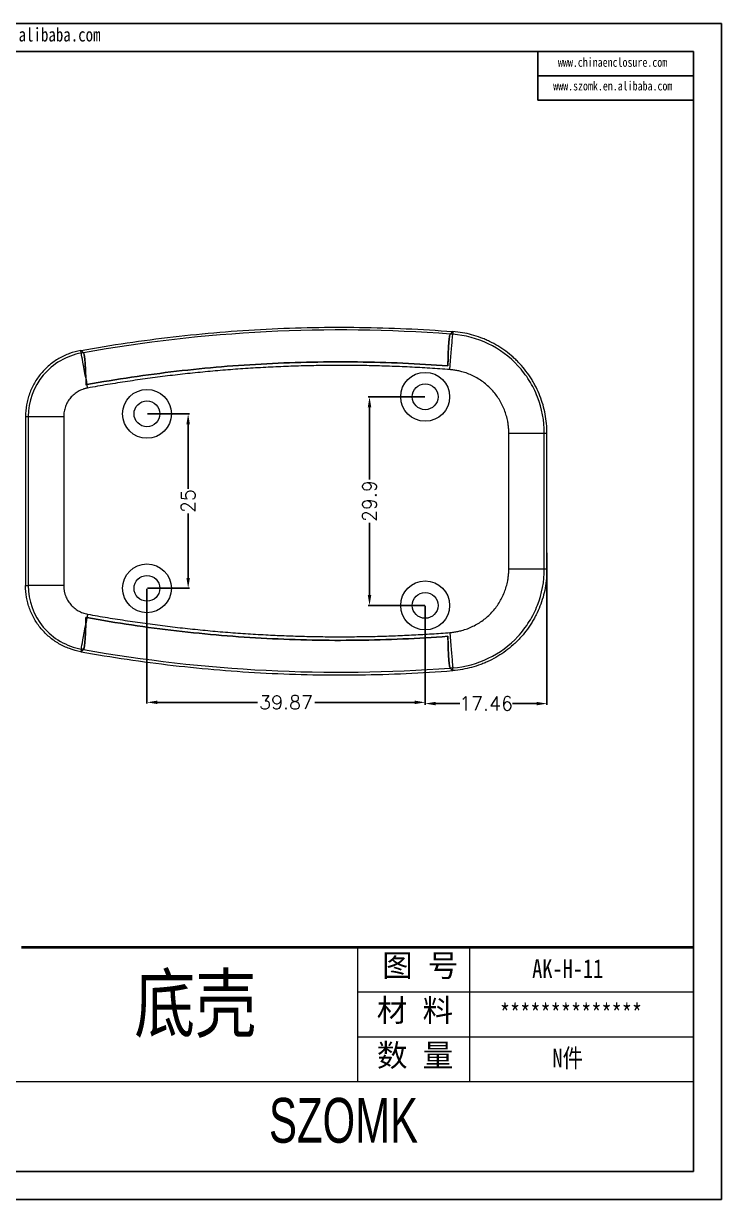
# Model space of a CAD drawing. Header units: inches. Extents: x 2768 to 3285, y 323 to 492.
# Drawn here: x 3185.3 to 3285.3, y 323.4 to 491.9 of the extents above; entities that cross this region are included whole.
import ezdxf

# ---------------------------------------------------------------- set-up
doc = ezdxf.new("R2010")
doc.units = ezdxf.units.IN
doc.layers.add('文字', color=81, linetype='Continuous')
doc.layers.add('粗实线', color=7, linetype='Continuous', lineweight=30)
doc.layers.add('细实线', color=3, linetype='Continuous', lineweight=9)
doc.styles.get("Standard").update_dxf_attribs({"font": 'txt', "bigfont": 'gbcbig.shx'})
doc.styles.add('宋体', font='', dxfattribs={"width": 0.8, "height": 3.5})
doc.styles.add('长仿宋', font='', dxfattribs={"width": 0.7, "height": 4})
doc.styles.get('宋体').set_extended_font_data('SimSun')
doc.styles.get('长仿宋').set_extended_font_data('SimSun')
doc.dimstyles.new('2', dxfattribs={"dimtxt": 2, "dimasz": 1.5, "dimexe": 0.18, "dimexo": 0.0625, "dimgap": 0.1, "dimtad": 0, "dimzin": 12, "dimdsep": 46, "dimtxsty": 'Standard', "dimcen": 0.5, "dimclrd": 3, "dimclre": 3, "dimadec": 0, "dimazin": 0, "dimtfac": 1, "dimtofl": 0, "dimtmove": 0, "dimatfit": 3, "dimfxl": 1, "dimtolj": 1, "dimtzin": 0, "dimarcsym": 0})

# ---------------------------------------------------------------- blocks, each defined once
blk = doc.blocks.new('*D163')
at = {"color": 3, "lineweight": -2}
for p, q in [((3202.95, 410.94), (3202.95, 394.48)), ((3242.81, 408.49), (3242.81, 394.48)), ((3204.45, 394.66), (3218.78, 394.66)), ((3241.31, 394.66), (3226.98, 394.66))]:
    blk.add_line(p, q, dxfattribs=at)
at = {"color": 3}
for points in [[(3204.45, 394.91), (3204.45, 394.41), (3202.95, 394.66)], [(3241.31, 394.91), (3241.31, 394.41), (3242.81, 394.66)]]:
    blk.add_solid(points, dxfattribs=at)
at = {"layer": 'Defpoints', "color": 0}
for p in [(3202.95, 411), (3242.81, 408.55), (3242.81, 394.66)]:
    blk.add_point(p, dxfattribs=at)
at = {"color": 0, "insert": (3222.88, 394.66), "char_height": 2, "attachment_point": 5}
blk.add_mtext('\\A1;39.87', dxfattribs=at)
blk = doc.blocks.new('*D164')
at = {"color": 3, "lineweight": -2}
for p, q in [((3260.27, 416.09), (3260.27, 394.3)), ((3242.81, 408.49), (3242.81, 394.3)), ((3244.31, 394.48), (3247.78, 394.48)), ((3258.77, 394.48), (3255.31, 394.48))]:
    blk.add_line(p, q, dxfattribs=at)
at = {"color": 3}
for points in [[(3244.31, 394.73), (3244.31, 394.23), (3242.81, 394.48)], [(3258.77, 394.73), (3258.77, 394.23), (3260.27, 394.48)]]:
    blk.add_solid(points, dxfattribs=at)
at = {"layer": 'Defpoints', "color": 0}
for p in [(3260.27, 416.15), (3242.81, 408.55), (3260.27, 394.48)]:
    blk.add_point(p, dxfattribs=at)
at = {"color": 0, "insert": (3251.54, 394.48), "char_height": 2, "attachment_point": 5}
blk.add_mtext('\\A1;17.46', dxfattribs=at)
blk = doc.blocks.new('*D165')
at = {"color": 3, "lineweight": -2}
for p, q in [((3242.75, 438.45), (3234.66, 438.45)), ((3234.84, 436.95), (3234.84, 426.6)), ((3234.84, 410.05), (3234.84, 420.4)), ((3242.75, 408.55), (3234.66, 408.55))]:
    blk.add_line(p, q, dxfattribs=at)
at = {"color": 3}
for points in [[(3234.59, 436.95), (3235.09, 436.95), (3234.84, 438.45)], [(3234.59, 410.05), (3235.09, 410.05), (3234.84, 408.55)]]:
    blk.add_solid(points, dxfattribs=at)
at = {"layer": 'Defpoints', "color": 0}
for p in [(3234.84, 438.45), (3242.81, 438.45), (3242.81, 408.55)]:
    blk.add_point(p, dxfattribs=at)
at = {"color": 0, "insert": (3234.84, 423.5), "char_height": 2, "attachment_point": 5, "rotation": 90}
blk.add_mtext('\\A1;29.9', dxfattribs=at)
blk = doc.blocks.new('*D166')
at = {"color": 3, "lineweight": -2}
for p, q in [((3203.01, 436), (3209.03, 436)), ((3208.85, 434.5), (3208.85, 425.27)), ((3208.85, 412.5), (3208.85, 421.73)), ((3203.01, 411), (3209.03, 411))]:
    blk.add_line(p, q, dxfattribs=at)
at = {"color": 3}
for points in [[(3208.6, 434.5), (3209.1, 434.5), (3208.85, 436)], [(3208.6, 412.5), (3209.1, 412.5), (3208.85, 411)]]:
    blk.add_solid(points, dxfattribs=at)
at = {"layer": 'Defpoints', "color": 0}
for p in [(3202.95, 436), (3202.95, 411), (3208.85, 411)]:
    blk.add_point(p, dxfattribs=at)
at = {"color": 0, "insert": (3208.85, 423.5), "char_height": 2, "attachment_point": 5, "rotation": 90}
blk.add_mtext('\\A1;25', dxfattribs=at)

msp = doc.modelspace()

# ---------------------------------------------------------------- linework, layer by layer
for p, q in [((3046.948, 491.935), (3285.275, 491.935)), ((3285.275, 491.935), (3285.275, 323.421)), ((3053.115, 487.923), (3281.263, 487.923)), ((3258.972, 487.923), (3258.972, 480.957)), ((3281.263, 487.923), (3281.263, 327.433)), ((3258.972, 484.44), (3281.263, 484.44)), ((3258.972, 480.957), (3281.263, 480.957)), ((3053.115, 327.433), (3281.263, 327.433)), ((3046.948, 323.421), (3285.275, 323.421))]:
    msp.add_line(p, q)
at = {"color": 7, "linetype": 'Continuous', "lineweight": 15}
for p, q in [((3246.749, 447.794), (3246.406, 447.433)), ((3246.749, 447.794), (3246.406, 447.433)), ((3246.792, 447.791), (3246.762, 447.406)), ((3193.54, 444.707), (3193.472, 445.086)), ((3193.519, 445.095), (3193.862, 444.764)), ((3193.862, 444.764), (3193.519, 445.095)), ((3185.55, 435.614), (3185.936, 435.614)), ((3185.55, 435.614), (3185.55, 411.385)), ((3185.936, 435.614), (3191.02, 435.614)), ((3185.936, 435.614), (3185.936, 411.385)), ((3191.02, 435.614), (3191.02, 411.385)), ((3254.802, 413.77), (3254.802, 433.229)), ((3254.802, 433.229), (3259.886, 433.229)), ((3259.886, 413.77), (3259.886, 433.229)), ((3259.886, 433.229), (3260.272, 433.229)), ((3260.272, 413.77), (3260.272, 433.229)), ((3254.802, 413.77), (3259.886, 413.77)), ((3259.886, 413.77), (3260.272, 413.77)), ((3185.55, 411.385), (3185.936, 411.385)), ((3191.02, 411.385), (3185.936, 411.385)), ((3193.54, 402.293), (3193.472, 401.913)), ((3193.472, 401.913), (3193.519, 401.905)), ((3193.862, 402.235), (3193.519, 401.905)), ((3193.519, 401.905), (3193.862, 402.235)), ((3246.749, 399.206), (3246.406, 399.566)), ((3246.406, 399.566), (3246.749, 399.206)), ((3246.792, 399.209), (3246.762, 399.594)), ((3246.749, 399.206), (3246.792, 399.209))]:
    msp.add_line(p, q, dxfattribs=at)
at = {"color": 7, "linetype": 'Continuous', "lineweight": 15, "flags": 128}
for points in [[(3246.37, 442.337), (3246.419, 442.968), (3246.467, 443.588), (3246.514, 444.19), (3246.558, 444.763), (3246.599, 445.299), (3246.637, 445.788), (3246.671, 446.225), (3246.7, 446.601), (3246.724, 446.912), (3246.742, 447.152), (3246.755, 447.317), (3246.762, 447.406)], [(3246.749, 447.794), (3246.773, 447.792), (3246.792, 447.791)], [(3193.472, 445.086), (3193.498, 445.091), (3193.519, 445.095)], [(3194.174, 441.176), (3194.063, 441.798), (3193.958, 442.383), (3193.861, 442.921), (3193.774, 443.402), (3193.699, 443.819), (3193.638, 444.163), (3193.59, 444.428), (3193.557, 444.611), (3193.54, 444.707)], [(3194.174, 441.176), (3194.196, 441.057), (3194.217, 440.937), (3194.239, 440.816), (3194.261, 440.695), (3194.283, 440.573), (3194.305, 440.45), (3194.327, 440.327), (3194.349, 440.204)], [(3194.439, 439.703), (3194.428, 439.765), (3194.417, 439.828), (3194.405, 439.891), (3194.394, 439.953), (3194.383, 440.016), (3194.372, 440.079), (3194.36, 440.141), (3194.349, 440.204)], [(3194.349, 406.796), (3194.327, 406.672), (3194.305, 406.549), (3194.283, 406.427), (3194.261, 406.305), (3194.239, 406.184), (3194.217, 406.063), (3194.196, 405.943), (3194.174, 405.824)], [(3194.439, 407.297), (3194.428, 407.234), (3194.417, 407.172), (3194.405, 407.109), (3194.394, 407.046), (3194.383, 406.983), (3194.372, 406.921), (3194.36, 406.858), (3194.349, 406.796)], [(3193.54, 402.293), (3193.557, 402.389), (3193.59, 402.571), (3193.638, 402.837), (3193.699, 403.181), (3193.774, 403.597), (3193.861, 404.079), (3193.958, 404.617), (3194.063, 405.202), (3194.174, 405.824)], [(3246.37, 404.663), (3246.419, 404.032), (3246.467, 403.411), (3246.514, 402.809), (3246.558, 402.236), (3246.599, 401.701), (3246.637, 401.211), (3246.671, 400.775), (3246.7, 400.398), (3246.724, 400.088), (3246.742, 399.848), (3246.755, 399.682), (3246.762, 399.594)]]:
    msp.add_lwpolyline(points, dxfattribs=at)
at = {"color": 7, "linetype": 'Continuous', "lineweight": 15}
for centre, radius in [((3242.814, 438.45), 3.5), ((3242.814, 438.45), 1.85), ((3202.948, 436), 3.5), ((3202.948, 436), 1.85), ((3202.948, 411), 3.5), ((3202.948, 411), 1.85), ((3242.814, 408.55), 3.5), ((3242.814, 408.55), 1.85)]:
    msp.add_circle(centre, radius, dxfattribs=at)
for points, knots in [([(3193.519, 445.095), (3197.892, 445.88), (3202.291, 446.529), (3211.145, 447.55), (3215.589, 447.92), (3222.271, 448.26), (3224.501, 448.338), (3228.965, 448.421), (3231.195, 448.427), (3237.87, 448.337), (3242.312, 448.136), (3246.749, 447.794)], [0.00080218, 0.00080218, 0.00080218, 0.00080218, 0.24990541, 0.24990541, 0.49990541, 0.49990541, 0.62490541, 0.62490541, 0.74990541, 0.74990541, 0.99910323, 0.99910323, 0.99910323, 0.99910323]), ([(3246.406, 447.433), (3246.386, 447.411), (3246.365, 447.364), (3246.325, 447.219), (3246.306, 447.122), (3246.268, 446.878), (3246.25, 446.733), (3246.216, 446.402), (3246.2, 446.214), (3246.17, 445.799), (3246.157, 445.575), (3246.133, 445.097), (3246.122, 444.84), (3246.104, 444.304), (3246.097, 444.028), (3246.085, 443.461), (3246.082, 443.167), (3246.079, 442.87)], [0, 0, 0, 0, 0.125, 0.125, 0.25, 0.25, 0.375, 0.375, 0.5, 0.5, 0.625, 0.625, 0.75, 0.75, 0.875, 0.875, 1, 1, 1, 1]), ([(3246.079, 442.87), (3246.084, 443.464), (3246.095, 444.034), (3246.122, 444.84), (3246.132, 445.094), (3246.156, 445.572), (3246.17, 445.798), (3246.2, 446.214), (3246.216, 446.4), (3246.25, 446.732), (3246.268, 446.878), (3246.306, 447.122), (3246.325, 447.218), (3246.365, 447.363), (3246.386, 447.411), (3246.406, 447.433)], [0, 0, 0, 0, 0.25, 0.25, 0.375, 0.375, 0.5, 0.5, 0.625, 0.625, 0.75, 0.75, 0.875, 0.875, 1, 1, 1, 1]), ([(3259.886, 433.229), (3259.886, 434.99), (3259.555, 436.762), (3258.591, 439.235), (3258.194, 440.027), (3257.258, 441.524), (3256.709, 442.243), (3254.911, 444.186), (3253.445, 445.268), (3250.278, 446.796), (3248.539, 447.269), (3246.762, 447.406)], [0, 0, 0, 0, 0.25, 0.25, 0.375, 0.375, 0.5, 0.5, 0.75, 0.75, 1, 1, 1, 1]), ([(3260.272, 433.229), (3260.272, 433.688), (3260.25, 434.145), (3260.165, 435.056), (3260.1, 435.511), (3259.846, 436.855), (3259.595, 437.724), (3259.1, 438.989), (3258.915, 439.405), (3258.606, 440.018), (3258.498, 440.22), (3258.274, 440.618), (3258.157, 440.813), (3257.554, 441.774), (3257.004, 442.492), (3256.233, 443.325), (3256.074, 443.489), (3255.748, 443.809), (3255.581, 443.966), (3255.07, 444.423), (3254.717, 444.709), (3253.624, 445.516), (3252.85, 445.984), (3251.823, 446.479), (3251.614, 446.574), (3251.193, 446.753), (3250.981, 446.838), (3250.341, 447.075), (3249.91, 447.213), (3248.6, 447.566), (3247.706, 447.72), (3246.792, 447.791)], [0, 0, 0, 0, 0.0625, 0.0625, 0.125, 0.125, 0.25, 0.25, 0.3125, 0.3125, 0.34375, 0.34375, 0.375, 0.375, 0.5, 0.5, 0.53125, 0.53125, 0.5625, 0.5625, 0.625, 0.625, 0.75, 0.75, 0.78125, 0.78125, 0.8125, 0.8125, 0.875, 0.875, 1, 1, 1, 1]), ([(3193.472, 445.086), (3192.915, 444.986), (3192.373, 444.839), (3191.329, 444.455), (3190.825, 444.219), (3190.097, 443.797), (3189.859, 443.645), (3189.401, 443.323), (3189.18, 443.152), (3188.543, 442.615), (3188.149, 442.221), (3187.608, 441.574), (3187.437, 441.35), (3187.118, 440.892), (3186.969, 440.657), (3186.553, 439.934), (3186.318, 439.428), (3186.03, 438.635), (3185.946, 438.366), (3185.803, 437.827), (3185.743, 437.555), (3185.599, 436.734), (3185.55, 436.178), (3185.55, 435.614)], [0, 0, 0, 0, 0.125, 0.125, 0.25, 0.25, 0.3125, 0.3125, 0.375, 0.375, 0.5, 0.5, 0.5625, 0.5625, 0.625, 0.625, 0.75, 0.75, 0.8125, 0.8125, 0.875, 0.875, 1, 1, 1, 1]), ([(3193.54, 444.707), (3191.444, 444.33), (3189.464, 443.192), (3186.707, 439.896), (3185.936, 437.754), (3185.936, 435.614)], [0, 0, 0, 0, 0.5, 0.5, 1, 1, 1, 1]), ([(3194.174, 441.176), (3194.164, 441.667), (3194.149, 442.134), (3194.109, 442.975), (3194.084, 443.357), (3194.043, 443.831), (3194.029, 443.975), (3193.998, 444.23), (3193.982, 444.341), (3193.949, 444.525), (3193.932, 444.599), (3193.897, 444.71), (3193.879, 444.747), (3193.862, 444.764)], [0, 0, 0, 0, 0.25, 0.25, 0.5, 0.5, 0.625, 0.625, 0.75, 0.75, 0.875, 0.875, 1, 1, 1, 1]), ([(3193.862, 444.764), (3193.897, 444.73), (3193.932, 444.619), (3193.982, 444.341), (3193.998, 444.23), (3194.028, 443.976), (3194.043, 443.833), (3194.071, 443.515), (3194.084, 443.339), (3194.108, 442.965), (3194.119, 442.766), (3194.139, 442.345), (3194.147, 442.122), (3194.163, 441.66), (3194.169, 441.421), (3194.174, 441.176)], [0, 0, 0, 0, 0.25, 0.25, 0.375, 0.375, 0.5, 0.5, 0.625, 0.625, 0.75, 0.75, 0.875, 0.875, 1, 1, 1, 1]), ([(3246.079, 442.87), (3241.763, 443.196), (3237.438, 443.387), (3228.781, 443.493), (3224.451, 443.408), (3215.807, 442.961), (3211.491, 442.599), (3202.892, 441.603), (3198.61, 440.97), (3194.349, 440.204)], [0, 0, 0, 0, 0.25, 0.25, 0.5, 0.5, 0.75, 0.75, 1, 1, 1, 1]), ([(3194.349, 440.204), (3198.61, 440.97), (3202.892, 441.603), (3211.492, 442.599), (3215.808, 442.961), (3224.452, 443.408), (3228.782, 443.493), (3237.438, 443.387), (3241.763, 443.196), (3246.079, 442.87)], [0, 0, 0, 0, 0.25, 0.25, 0.5, 0.5, 0.75, 0.75, 1, 1, 1, 1]), ([(3246.37, 442.337), (3245.889, 442.373), (3244.927, 442.445), (3243.483, 442.541), (3242.039, 442.627), (3240.594, 442.702), (3239.148, 442.767), (3237.703, 442.822), (3236.256, 442.867), (3234.81, 442.901), (3233.363, 442.925), (3231.915, 442.939), (3230.468, 442.942), (3229.019, 442.935), (3227.571, 442.918), (3226.121, 442.891), (3224.672, 442.853), (3223.222, 442.805), (3221.772, 442.746), (3219.84, 442.655), (3217.429, 442.515), (3214.54, 442.307), (3211.656, 442.058), (3208.775, 441.768), (3205.899, 441.438), (3203.027, 441.067), (3200.16, 440.654), (3197.296, 440.204), (3195.392, 439.87), (3194.439, 439.703)], [0, 0, 0, 0, 0.0277627, 0.0555198, 0.0832724, 0.1110221, 0.1387703, 0.1665184, 0.1942678, 0.2220199, 0.2497761, 0.2775377, 0.3053063, 0.3330833, 0.3608699, 0.3886677, 0.416478, 0.4443022, 0.4721418, 0.499998, 0.5555686, 0.6111097, 0.6666323, 0.7221474, 0.7776663, 0.8331999, 0.8887594, 0.9443557, 1, 1, 1, 1]), ([(3254.802, 433.229), (3254.801, 433.324), (3254.799, 433.514), (3254.785, 433.799), (3254.763, 434.083), (3254.731, 434.367), (3254.691, 434.65), (3254.609, 435.118), (3254.455, 435.765), (3254.181, 436.572), (3253.835, 437.351), (3253.28, 438.34), (3252.418, 439.475), (3251.353, 440.423), (3250.409, 441.053), (3249.658, 441.459), (3248.873, 441.795), (3248.149, 442.028), (3247.502, 442.183), (3246.939, 442.282), (3246.56, 442.319), (3246.37, 442.337)], [0, 0, 0, 0, 0.0209077, 0.041801, 0.0627005, 0.083627, 0.1046012, 0.1256435, 0.1880473, 0.2505696, 0.312953, 0.3752112, 0.4998123, 0.6244711, 0.6867517, 0.7492456, 0.8118037, 0.8743065, 0.9163386, 0.958181, 1, 1, 1, 1]), ([(3194.349, 440.204), (3194.333, 440.201), (3194.316, 440.198), (3194.3, 440.195), (3194.284, 440.192), (3194.267, 440.189), (3194.251, 440.186), (3194.23, 440.182), (3194.209, 440.179), (3194.188, 440.175)], [0, 0, 0, 0, 0.00004982019, 0.00004982019, 0.00004982019, 0.00009964038, 0.00009964038, 0.00009964038, 0.00016336368, 0.00016336368, 0.00016336368, 0.00016336368]), ([(3194.439, 439.703), (3194.38, 439.691), (3194.262, 439.668), (3194.087, 439.625), (3193.913, 439.574), (3193.684, 439.495), (3193.405, 439.38), (3192.978, 439.157), (3192.483, 438.809), (3191.969, 438.296), (3191.624, 437.799), (3191.401, 437.371), (3191.263, 437.035), (3191.155, 436.69), (3191.078, 436.336), (3191.029, 435.977), (3191.023, 435.736), (3191.02, 435.614)], [0, 0, 0, 0, 0.0311697, 0.0623586, 0.093625, 0.1250268, 0.187724, 0.2499697, 0.3748887, 0.4996657, 0.6246531, 0.687239, 0.749542, 0.8123534, 0.8747175, 0.9371085, 1, 1, 1, 1]), ([(3246.37, 404.663), (3246.465, 404.671), (3246.655, 404.687), (3246.937, 404.723), (3247.219, 404.768), (3247.5, 404.821), (3247.78, 404.883), (3248.24, 405.001), (3248.873, 405.205), (3249.658, 405.541), (3250.408, 405.946), (3251.353, 406.576), (3252.418, 407.524), (3253.28, 408.659), (3253.835, 409.649), (3254.181, 410.427), (3254.455, 411.235), (3254.631, 411.974), (3254.735, 412.631), (3254.791, 413.2), (3254.798, 413.58), (3254.802, 413.77)], [0, 0, 0, 0, 0.020909, 0.0418073, 0.0627157, 0.0836549, 0.1046457, 0.1257088, 0.1881734, 0.2507697, 0.3132256, 0.3755442, 0.500203, 0.6248041, 0.6870243, 0.7494456, 0.8119299, 0.8743717, 0.9163664, 0.9581873, 1, 1, 1, 1]), ([(3246.762, 399.594), (3248.539, 399.731), (3250.278, 400.203), (3253.445, 401.732), (3254.911, 402.814), (3256.709, 404.757), (3257.258, 405.476), (3258.194, 406.973), (3258.591, 407.765), (3259.555, 410.237), (3259.886, 412.01), (3259.886, 413.77)], [0, 0, 0, 0, 0.25, 0.25, 0.5, 0.5, 0.625, 0.625, 0.75, 0.75, 1, 1, 1, 1]), ([(3260.272, 413.77), (3260.272, 413.312), (3260.25, 412.855), (3260.165, 411.944), (3260.1, 411.488), (3259.846, 410.145), (3259.595, 409.276), (3259.1, 408.01), (3258.915, 407.595), (3258.606, 406.982), (3258.498, 406.779), (3258.274, 406.382), (3258.157, 406.187), (3257.554, 405.225), (3257.004, 404.508), (3256.233, 403.675), (3256.074, 403.511), (3255.748, 403.191), (3255.581, 403.034), (3255.07, 402.577), (3254.717, 402.29), (3253.624, 401.484), (3252.85, 401.016), (3251.823, 400.52), (3251.614, 400.426), (3251.193, 400.246), (3250.981, 400.162), (3250.341, 399.924), (3249.91, 399.787), (3248.6, 399.434), (3247.706, 399.28), (3246.792, 399.209)], [0, 0, 0, 0, 0.0625, 0.0625, 0.125, 0.125, 0.25, 0.25, 0.3125, 0.3125, 0.34375, 0.34375, 0.375, 0.375, 0.5, 0.5, 0.53125, 0.53125, 0.5625, 0.5625, 0.625, 0.625, 0.75, 0.75, 0.78125, 0.78125, 0.8125, 0.8125, 0.875, 0.875, 1, 1, 1, 1]), ([(3193.472, 401.913), (3192.915, 402.013), (3192.373, 402.161), (3191.329, 402.545), (3190.825, 402.781), (3190.097, 403.203), (3189.859, 403.355), (3189.401, 403.677), (3189.18, 403.847), (3188.543, 404.385), (3188.149, 404.779), (3187.608, 405.425), (3187.437, 405.65), (3187.118, 406.108), (3186.969, 406.343), (3186.553, 407.066), (3186.318, 407.571), (3186.03, 408.365), (3185.946, 408.633), (3185.803, 409.173), (3185.743, 409.445), (3185.599, 410.266), (3185.55, 410.822), (3185.55, 411.385)], [0, 0, 0, 0, 0.125, 0.125, 0.25, 0.25, 0.3125, 0.3125, 0.375, 0.375, 0.5, 0.5, 0.5625, 0.5625, 0.625, 0.625, 0.75, 0.75, 0.8125, 0.8125, 0.875, 0.875, 1, 1, 1, 1]), ([(3185.936, 411.385), (3185.936, 409.245), (3186.707, 407.104), (3189.464, 403.808), (3191.444, 402.67), (3193.54, 402.293)], [0, 0, 0, 0, 0.5, 0.5, 1, 1, 1, 1]), ([(3191.02, 411.385), (3191.021, 411.316), (3191.023, 411.177), (3191.039, 410.971), (3191.064, 410.766), (3191.1, 410.563), (3191.145, 410.361), (3191.201, 410.162), (3191.283, 409.916), (3191.401, 409.629), (3191.624, 409.201), (3191.969, 408.704), (3192.483, 408.191), (3192.978, 407.843), (3193.405, 407.62), (3193.74, 407.482), (3194.085, 407.37), (3194.321, 407.321), (3194.439, 407.297)], [0, 0, 0, 0, 0.0360094, 0.0717978, 0.1074527, 0.1430622, 0.1787151, 0.2144996, 0.2505032, 0.3127126, 0.3753894, 0.500374, 0.6251482, 0.7500645, 0.8122157, 0.8750046, 0.9376108, 1, 1, 1, 1]), ([(3194.349, 406.796), (3194.333, 406.799), (3194.316, 406.802), (3194.3, 406.805), (3194.284, 406.808), (3194.267, 406.811), (3194.251, 406.813), (3194.23, 406.817), (3194.209, 406.821), (3194.188, 406.825)], [0, 0, 0, 0, 0.00004982019, 0.00004982019, 0.00004982019, 0.00009964038, 0.00009964038, 0.00009964038, 0.00016336373, 0.00016336373, 0.00016336373, 0.00016336373]), ([(3246.079, 404.13), (3241.763, 403.803), (3237.438, 403.612), (3228.781, 403.507), (3224.451, 403.592), (3215.807, 404.039), (3211.491, 404.401), (3202.892, 405.396), (3198.61, 406.03), (3194.349, 406.796)], [0, 0, 0, 0, 0.25, 0.25, 0.5, 0.5, 0.75, 0.75, 1, 1, 1, 1]), ([(3194.349, 406.796), (3198.61, 406.03), (3202.892, 405.396), (3211.492, 404.4), (3215.808, 404.039), (3224.452, 403.592), (3228.782, 403.507), (3237.438, 403.612), (3241.763, 403.803), (3246.079, 404.13)], [0, 0, 0, 0, 0.25, 0.25, 0.5, 0.5, 0.75, 0.75, 1, 1, 1, 1]), ([(3194.439, 407.297), (3194.915, 407.212), (3195.868, 407.043), (3197.298, 406.802), (3198.729, 406.571), (3200.161, 406.35), (3201.594, 406.139), (3203.028, 405.938), (3204.464, 405.748), (3205.9, 405.567), (3207.337, 405.397), (3208.776, 405.237), (3210.215, 405.087), (3211.656, 404.947), (3213.097, 404.817), (3214.54, 404.698), (3215.984, 404.589), (3217.429, 404.49), (3218.874, 404.401), (3220.709, 404.301), (3222.931, 404.202), (3225.541, 404.119), (3228.149, 404.07), (3230.757, 404.053), (3233.362, 404.071), (3235.967, 404.121), (3238.57, 404.205), (3241.172, 404.323), (3243.772, 404.472), (3245.504, 404.599), (3246.37, 404.663)], [0, 0, 0, 0, 0.0278279, 0.0556425, 0.0834453, 0.1112376, 0.1390208, 0.1667963, 0.1945655, 0.2223297, 0.2500904, 0.2778489, 0.3056066, 0.3333649, 0.3611252, 0.3888888, 0.4166572, 0.4444317, 0.4722137, 0.5000047, 0.5501317, 0.6002086, 0.6502435, 0.7002446, 0.7502201, 0.8001781, 0.8501269, 0.9000747, 0.9500296, 1, 1, 1, 1]), ([(3194.174, 405.824), (3194.164, 405.333), (3194.149, 404.875), (3194.119, 404.239), (3194.108, 404.037), (3194.084, 403.664), (3194.071, 403.491), (3194.044, 403.172), (3194.029, 403.026), (3193.998, 402.771), (3193.982, 402.661), (3193.949, 402.476), (3193.932, 402.401), (3193.897, 402.289), (3193.879, 402.253), (3193.862, 402.235)], [0, 0, 0, 0, 0.25, 0.25, 0.375, 0.375, 0.5, 0.5, 0.625, 0.625, 0.75, 0.75, 0.875, 0.875, 1, 1, 1, 1]), ([(3193.862, 402.235), (3193.897, 402.27), (3193.932, 402.383), (3193.998, 402.752), (3194.03, 403.011), (3194.071, 403.486), (3194.084, 403.658), (3194.108, 404.033), (3194.119, 404.235), (3194.139, 404.659), (3194.148, 404.882), (3194.163, 405.341), (3194.169, 405.579), (3194.174, 405.824)], [0, 0, 0, 0, 0.25, 0.25, 0.5, 0.5, 0.625, 0.625, 0.75, 0.75, 0.875, 0.875, 1, 1, 1, 1]), ([(3246.406, 399.566), (3246.386, 399.588), (3246.365, 399.636), (3246.325, 399.78), (3246.306, 399.877), (3246.268, 400.122), (3246.25, 400.266), (3246.216, 400.597), (3246.2, 400.786), (3246.17, 401.201), (3246.157, 401.425), (3246.133, 401.903), (3246.122, 402.16), (3246.104, 402.696), (3246.097, 402.971), (3246.085, 403.539), (3246.082, 403.832), (3246.079, 404.13)], [0, 0, 0, 0, 0.125, 0.125, 0.25, 0.25, 0.375, 0.375, 0.5, 0.5, 0.625, 0.625, 0.75, 0.75, 0.875, 0.875, 1, 1, 1, 1]), ([(3246.079, 404.13), (3246.084, 403.535), (3246.095, 402.966), (3246.122, 402.16), (3246.132, 401.906), (3246.156, 401.428), (3246.17, 401.201), (3246.2, 400.786), (3246.216, 400.6), (3246.25, 400.268), (3246.268, 400.122), (3246.306, 399.878), (3246.325, 399.781), (3246.365, 399.636), (3246.386, 399.588), (3246.406, 399.566)], [0, 0, 0, 0, 0.25, 0.25, 0.375, 0.375, 0.5, 0.5, 0.625, 0.625, 0.75, 0.75, 0.875, 0.875, 1, 1, 1, 1]), ([(3193.519, 401.905), (3197.892, 401.12), (3202.291, 400.47), (3211.145, 399.449), (3215.589, 399.08), (3222.271, 398.74), (3224.501, 398.662), (3228.965, 398.579), (3231.195, 398.573), (3237.87, 398.662), (3242.312, 398.864), (3246.749, 399.206)], [0.00080218, 0.00080218, 0.00080218, 0.00080218, 0.24990541, 0.24990541, 0.49990541, 0.49990541, 0.62490541, 0.62490541, 0.74990541, 0.74990541, 0.99910323, 0.99910323, 0.99910323, 0.99910323])]:
    msp.add_open_spline(points, degree=3, knots=knots, dxfattribs=at)
for points in [[(3246.406, 447.433), (3228.855, 448.759), (3211.158, 447.845), (3193.862, 444.764)], [(3246.762, 447.406), (3246.643, 447.415), (3246.525, 447.424), (3246.406, 447.433)], [(3193.862, 444.764), (3193.754, 444.745), (3193.647, 444.726), (3193.54, 444.707)], [(3194.174, 441.176), (3194.181, 440.85), (3194.186, 440.514), (3194.188, 440.175)], [(3194.188, 440.175), (3194.242, 440.185), (3194.296, 440.194), (3194.349, 440.204)], [(3194.174, 405.824), (3194.181, 406.15), (3194.186, 406.486), (3194.188, 406.825)], [(3194.188, 406.825), (3194.242, 406.815), (3194.296, 406.805), (3194.349, 406.796)], [(3193.862, 402.235), (3193.754, 402.254), (3193.647, 402.274), (3193.54, 402.293)], [(3193.862, 402.235), (3211.158, 399.155), (3228.855, 398.241), (3246.406, 399.566)], [(3246.762, 399.594), (3246.643, 399.584), (3246.525, 399.575), (3246.406, 399.566)]]:
    msp.add_open_spline(points, degree=3, dxfattribs=at)
at = {"layer": '粗实线', "color": 7, "lineweight": 40}
msp.add_line((3281.263, 359.531), (3184.969, 359.531), dxfattribs=at)
at = {"layer": '细实线', "color": 7}
for p, q in [((3233.116, 359.531), (3233.116, 340.272)), ((3249.165, 359.531), (3249.165, 340.407)), ((3281.263, 353.112), (3233.116, 353.112)), ((3281.263, 346.692), (3233.116, 346.692)), ((3281.263, 340.272), (3136.822, 340.272))]:
    msp.add_line(p, q, dxfattribs=at)

# ---------------------------------------------------------------- texts
at = {"layer": '文字', "color": 0, "attachment_point": 1, "style": '宋体'}
for s, insert, char_height, width in [('www.szomk.en.alibaba.com', (3170.676, 491.321), 1.96154, 34.46241), ('www.chinaenclosure.com', (3261.844, 487.041), 1.30769, 22.97494), ('www.szomk.en.alibaba.com', (3261.161, 483.654), 1.30769, 22.97494), ('{\\H1.111x;AK-H-11}', (3258.147, 357.854), 2.40735, 27.83164), ('{\\H1.111x;底壳}', (3201.12, 355.522), 7.22204, 83.49491), ('{\\H1.111x;**************}', (3253.516, 351.435), 2.40735, 27.83164), ('{\\H1.111x;N件}', (3261.059, 345.015), 2.40735, 27.83164)]:
    msp.add_mtext(s, dxfattribs=dict(at, insert=insert, char_height=char_height, width=width))
at = {"layer": '粗实线', "insert": (3220.433, 337.974), "char_height": 6.41959, "width": 71.98937, "attachment_point": 1, "style": '长仿宋'}
msp.add_mtext('{\\fSTXinwei|b0|i0|c134|p2;SZOMK}', dxfattribs=at)
at = {"layer": '细实线', "color": 7, "char_height": 3.2098, "attachment_point": 1}
for s, insert, width in [('{\\fSimSun|b0|i0|c134|p54;图 号}', (3236.645, 358.557), 16.04898), ('{\\fSimSun|b0|i0|c134|p54;材 料   }', (3235.884, 352.137), 16.04898), ('{\\fSimSun|b0|i0|c134|p54;数 量}', (3235.9, 345.686), 14.50226)]:
    msp.add_mtext(s, dxfattribs=dict(at, insert=insert, width=width))

# ---------------------------------------------------------------- dimensions: what is measured, and where the dimension line sits
for base, p1, p2, picture, middle in [((3234.84, 438.45), (3242.814, 408.55), (3242.814, 438.45), '*D165', (3234.84, 423.5)), ((3208.854, 411), (3202.948, 436), (3202.948, 411), '*D166', (3208.854, 423.5))]:
    dim = msp.add_linear_dim(base=base, p1=p1, p2=p2, angle=90, dimstyle='2')
    dim.commit()
    dim.dimension.update_dxf_attribs({"geometry": picture, "text_midpoint": middle})
for base, p1, p2, picture, middle in [((3260.272, 394.479), (3242.814, 408.55), (3260.272, 416.151), '*D164', (3251.543, 394.479)), ((3242.814, 394.659), (3202.948, 411), (3242.814, 408.55), '*D163', (3222.881, 394.659))]:
    dim = msp.add_linear_dim(base=base, p1=p1, p2=p2, dimstyle='2')
    dim.commit()
    dim.dimension.update_dxf_attribs({"geometry": picture, "text_midpoint": middle})

doc.saveas('drawing.dxf')
